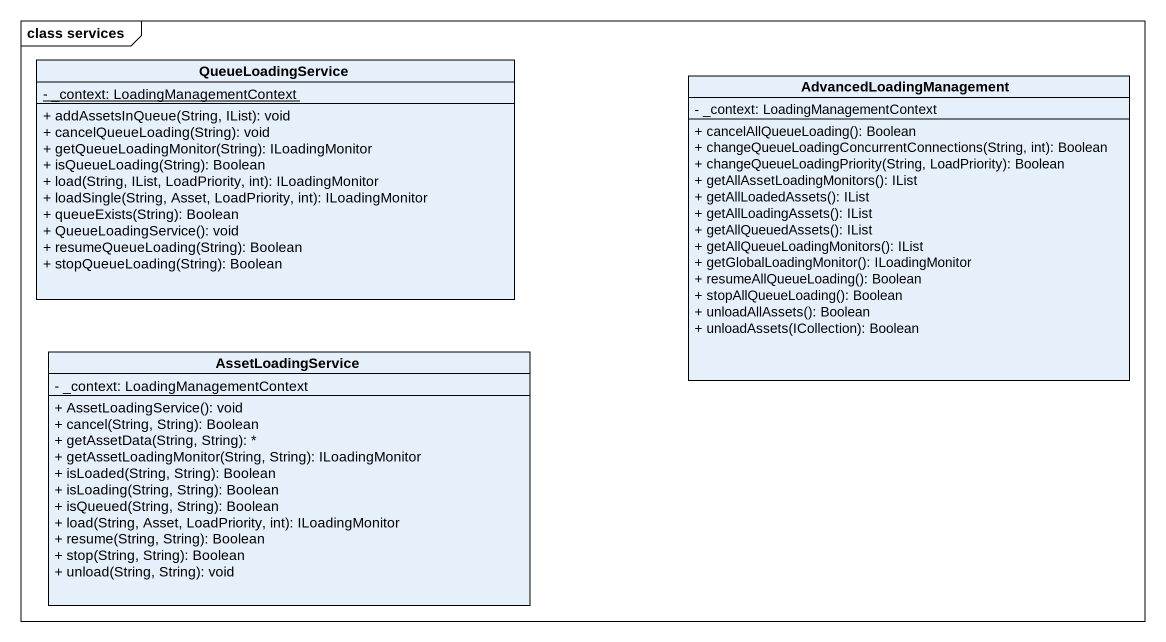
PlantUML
@startuml
mainframe class services
hide circle
hide empty members
skinparam classAttributeIconSize 0
class QueueLoadingService {
  {static} - _context: LoadingManagementContext
  + addAssetsInQueue(String, IList): void
  + cancelQueueLoading(String): void
  + getQueueLoadingMonitor(String): ILoadingMonitor
  + isQueueLoading(String): Boolean
  + load(String, IList, LoadPriority, int): ILoadingMonitor
  + loadSingle(String, Asset, LoadPriority, int): ILoadingMonitor
  + queueExists(String): Boolean
  + QueueLoadingService(): void
  + resumeQueueLoading(String): Boolean
  + stopQueueLoading(String): Boolean
}
class AdvancedLoadingManagement {
  - _context: LoadingManagementContext
  + cancelAllQueueLoading(): Boolean
  + changeQueueLoadingConcurrentConnections(String, int): Boolean
  + changeQueueLoadingPriority(String, LoadPriority): Boolean
  + getAllAssetLoadingMonitors(): IList
  + getAllLoadedAssets(): IList
  + getAllLoadingAssets(): IList
  + getAllQueuedAssets(): IList
  + getAllQueueLoadingMonitors(): IList
  + getGlobalLoadingMonitor(): ILoadingMonitor
  + resumeAllQueueLoading(): Boolean
  + stopAllQueueLoading(): Boolean
  + unloadAllAssets(): Boolean
  + unloadAssets(ICollection): Boolean
}
class AssetLoadingService {
  - _context: LoadingManagementContext
  + AssetLoadingService(): void
  + cancel(String, String): Boolean
  + getAssetData(String, String): *
  + getAssetLoadingMonitor(String, String): ILoadingMonitor
  + isLoaded(String, String): Boolean
  + isLoading(String, String): Boolean
  + isQueued(String, String): Boolean
  + load(String, Asset, LoadPriority, int): ILoadingMonitor
  + resume(String, String): Boolean
  + stop(String, String): Boolean
  + unload(String, String): void
}
@enduml
